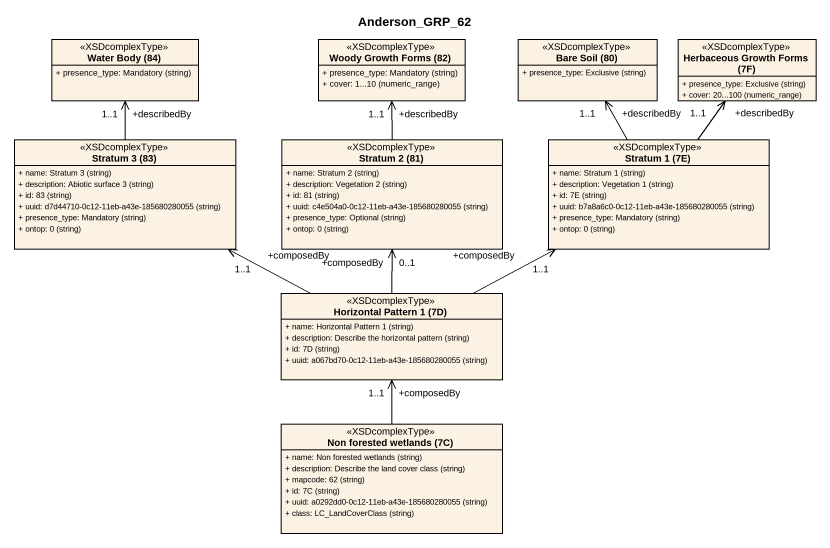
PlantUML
@startuml
title Anderson_GRP_62
hide circle
hide empty members
skinparam classAttributeIconSize 0
class "Water Body (84)" as Water_Body_84 <<XSDcomplexType>> {
  {field} + presence_type: Mandatory (string)
}
class "Woody Growth Forms (82)" as Woody_Growth_Forms_82 <<XSDcomplexType>> {
  {field} + presence_type: Mandatory (string)
  {field} + cover: 1...10 (numeric_range)
}
class "Bare Soil (80)" as Bare_Soil_80 <<XSDcomplexType>> {
  {field} + presence_type: Exclusive (string)
}
class "Herbaceous Growth Forms (7F)" as Herbaceous_Growth_Forms_7F <<XSDcomplexType>> {
  {field} + presence_type: Exclusive (string)
  {field} + cover: 20...100 (numeric_range)
}
class "Stratum 3 (83)" as Stratum_3_83 <<XSDcomplexType>> {
  {field} + name: Stratum 3 (string)
  {field} + description: Abiotic surface 3 (string)
  {field} + id: 83 (string)
  {field} + uuid: d7d44710-0c12-11eb-a43e-185680280055 (string)
  {field} + presence_type: Mandatory (string)
  {field} + ontop: 0 (string)
}
class "Stratum 2 (81)" as Stratum_2_81 <<XSDcomplexType>> {
  {field} + name: Stratum 2 (string)
  {field} + description: Vegetation 2 (string)
  {field} + id: 81 (string)
  {field} + uuid: c4e504a0-0c12-11eb-a43e-185680280055 (string)
  {field} + presence_type: Optional (string)
  {field} + ontop: 0 (string)
}
class "Stratum 1 (7E)" as Stratum_1_7E <<XSDcomplexType>> {
  {field} + name: Stratum 1 (string)
  {field} + description: Vegetation 1 (string)
  {field} + id: 7E (string)
  {field} + uuid: b7a8a6c0-0c12-11eb-a43e-185680280055 (string)
  {field} + presence_type: Mandatory (string)
  {field} + ontop: 0 (string)
}
class "Horizontal Pattern 1 (7D)" as Horizontal_Pattern_1_7D <<XSDcomplexType>> {
  {field} + name: Horizontal Pattern 1 (string)
  {field} + description: Describe the horizontal pattern (string)
  {field} + id: 7D (string)
  {field} + uuid: a067bd70-0c12-11eb-a43e-185680280055 (string)
}
class "Non forested wetlands (7C)" as Non_forested_wetlands_7C <<XSDcomplexType>> {
  {field} + name: Non forested wetlands (string)
  {field} + description: Describe the land cover class (string)
  {field} + mapcode: 62 (string)
  {field} + id: 7C (string)
  {field} + uuid: a0292dd0-0c12-11eb-a43e-185680280055 (string)
  {field} + class: LC_LandCoverClass (string)
}
Stratum_3_83 -up-> "+describedBy\n1..1" Water_Body_84
Stratum_2_81 -up-> "+describedBy\n1..1" Woody_Growth_Forms_82
Stratum_1_7E -up-> "+describedBy\n1..1" Bare_Soil_80
Stratum_1_7E -up-> "+describedBy\n1..1" Herbaceous_Growth_Forms_7F
Horizontal_Pattern_1_7D -left-> "+composedBy\n1..1" Stratum_3_83
Horizontal_Pattern_1_7D -up-> "+composedBy\n0..1" Stratum_2_81
Horizontal_Pattern_1_7D -right-> "+composedBy\n1..1" Stratum_1_7E
Non_forested_wetlands_7C -up-> "+composedBy\n1..1" Horizontal_Pattern_1_7D
@enduml
